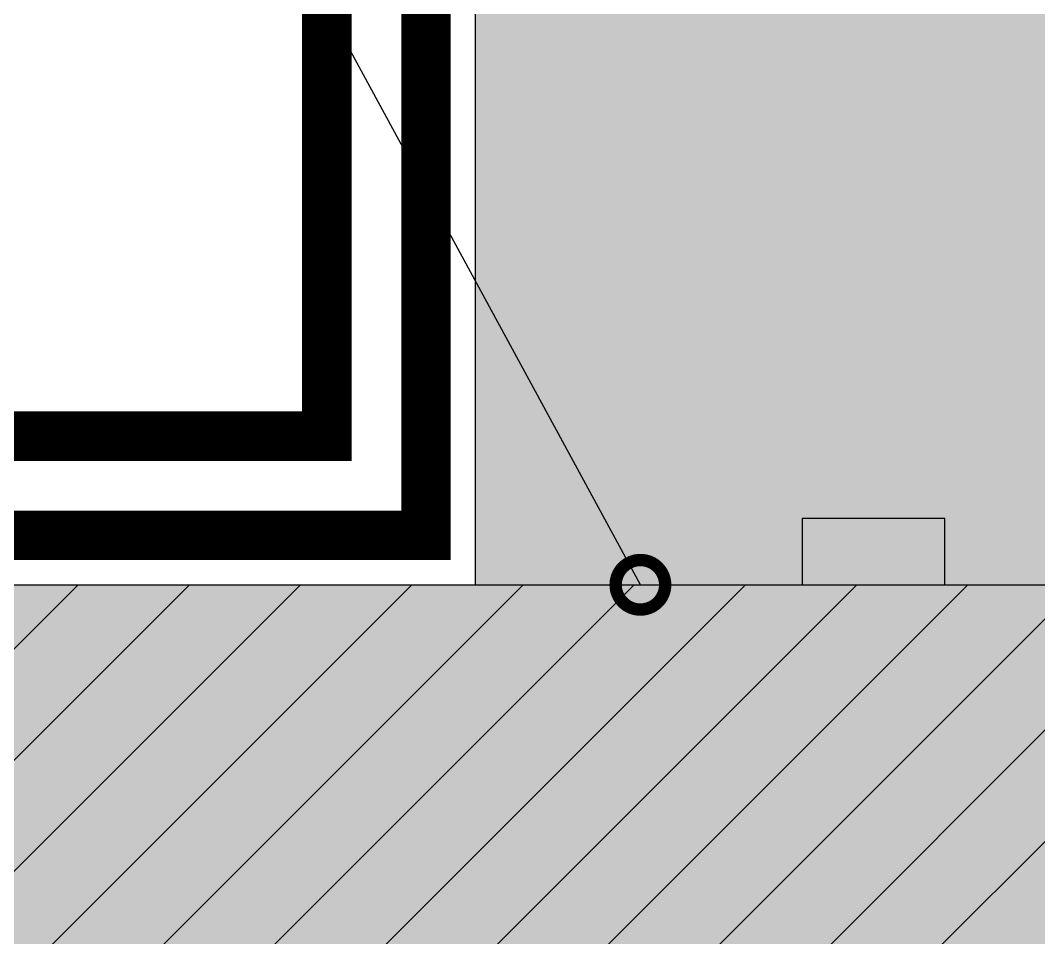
# Model space of a CAD drawing. Header units: millimetres. Extents: x 408913 to 1237273, y -191467 to -86666.
# Drawn here: x 888407 to 890463, y -139826 to -137974 of the extents above; entities that cross this region are included whole.
import ezdxf

# ---------------------------------------------------------------- set-up
doc = ezdxf.new("R2010")
doc.units = ezdxf.units.MM
doc.header["$LTSCALE"] = 35
doc.linetypes.add('Dash', pattern=[4, 2, -2])
doc.linetypes.add('HIDDEN2', pattern=[0.1875, 0.125, -0.0625])
for name, color, linetype in [('ccu11-Cotthep', 8, 'Continuous'), ('ccu11-Dim', 8, 'Continuous'), ('ccu11-Thay', 7, 'Continuous'), ('Layer2', 167, 'HIDDEN2')]:
    doc.layers.add(name, color=color, linetype=linetype)
doc.layers.add('Hatch 2', color=251, linetype='Continuous', lineweight=9)
doc.layers.add('NDC_S_HATCH MATERIAL', color=8, linetype='Continuous', lineweight=13)
doc.styles.add('texdim', font='vntimeh.shx', dxfattribs={"width": 0.75})
doc.linetypes.add('ZIGZAG', pattern='A,0.00254,-5.08,[131,ltypeshp.shx,S=5.08,R=0,X=-5.08,Y=0],-10.16,[131,ltypeshp.shx,S=5.08,R=180,X=5.08,Y=0],-5.08', length=20.32254)
doc.dimstyles.new('40', dxfattribs={"dimscale": 40, "dimtxt": 1, "dimasz": 1, "dimexe": 0, "dimexo": 0, "dimgap": 0.3, "dimtad": 1, "dimdec": 0, "dimzin": 0, "dimdsep": 46, "dimtxsty": 'texdim', "dimblk": 'tick', "dimcen": 1, "dimclrd": 8, "dimclre": 8, "dimclrt": 3, "dimadec": 0, "dimazin": 0, "dimtfac": 1, "dimtdec": 0, "dimtix": 1, "dimtofl": 0, "dimtmove": 2, "dimatfit": 0, "dimldrblk": 'DOTSMALL', "dimfxl": 1, "dimtolj": 1, "dimtzin": 0, "dimlwe": -1, "dimarcsym": 0})

# ---------------------------------------------------------------- blocks, each defined once
blk = doc.blocks.new('_DOTSMALL')
at = {"color": 0, "linetype": 'ByBlock', "const_width": 0.5}
blk.add_lwpolyline([(-0.0625, 0, 1), (0.0625, 0, 1)], format="xyb", close=True, dxfattribs=at)
blk = doc.blocks.new('tick')
at = {"layer": 'Layer2'}
for p, q in [((-0.5, -0.5), (0.5, 0.5)), ((-1, 0), (0.8, 0))]:
    blk.add_line(p, q, dxfattribs=at)

msp = doc.modelspace()

# ---------------------------------------------------------------- hatches: boundary and pattern name
at = {"layer": 'ccu11-Cotthep', "ltscale": 0.3}
h = msp.add_hatch(color=6, dxfattribs=at)
h.dxf.hatch_style = 1
h.paths.add_polyline_path([(889985.4, -139113.7), (890273.1, -139113.7), (890273.1, -138979.5), (889985.4, -138979.5)])
at = {"layer": 'Hatch 2'}
h = msp.add_hatch(dxfattribs=at)
h.set_pattern_fill('ANSI31,_O', color=256, scale=50)
h.set_pattern_definition([(45, (-2506774.45, -161427.87), (-112.2532015, 112.2532015), [])])
h.paths.add_polyline_path([(880126.1, -139113.7), (875226.1, -139113.7), (875226.1, -142113.7), (876226.1, -142113.7), (876226.1, -141586.4), (879226.1, -141586.5), (879226.1, -142113.7), (890226.1, -142113.7), (890226.1, -141586.4), (893226.1, -141586.5), (893226.1, -142113.7), (894625.3, -142113.7), (894625.3, -139113.7), (889326.1, -139113.7)])
at = {"layer": 'NDC_S_HATCH MATERIAL', "ltscale": 30}
h = msp.add_hatch(dxfattribs=at)
h.set_pattern_fill('BT-01', color=256, scale=50, pattern_type=2)
h.set_pattern_definition([(50, (665128.56, -177086.6), (358.6301, -31.37607), [37.5, -412.5]), (355, (665128.56, -177086.6), (-69.37567, 376.09607), [30, -330]), (100.4514, (665158.44, -177089.2), (289.2547, 344.71977), [31.8701, -350.57106]), (46.1842, (665128.56, -176986.6), (533.6205, -82.7595), [56.25, -618.75]), (96.6356, (665173, -176993.5), (467.3314, 487.0589), [47.8051, -525.8565]), (351.1842, (665128.56, -176986.6), (467.331, 487.0593), [45, -495]), (21, (665178.56, -177011.6), (298.45353, -201.30945), [37.5, -412.5]), (326, (665178.56, -177011.6), (121.65767, 362.575), [30, -330]), (71.4514, (665203.43, -177028.37), (420.1113, 161.26525), [31.8701, -350.57106]), (37.5, (665128.56, -177086.6), (6.07993, 166.44693), [0, -326, 0, -335, 0, -331.25]), (7.5, (665128.56, -177086.6), (131.53477, 197.20586), [0, -191, 0, -318.5, 0, -126.25]), (327.5, (665017.06, -177086.6), (266.91122, -11.277436), [0, -125, 0, -390, 0, -517.5]), (317.5, (664967.06, -177086.6), (291.59308, 50.0525), [0, -162.5, 0, -259, 0, -367.5]), (45, (665128.56, -177086.6), (-150.2602, 150.2602), []), (45, (665128.56, -177025.35), (-150.2602, 150.2602), [])])
h.paths.add_polyline_path([(875225.9, -142113.7), (876226.3, -142113.7), (876226.1, -141586.4), (879226.1, -141586.5), (879226.1, -142113.7), (890226.1, -142113.7), (890226.1, -141586.5), (893226.1, -141586.5), (893232.2, -142113.7), (894619.3, -142113.7), (894625.3, -136313.7), (897977.1, -136313.7), (897977.1, -135113.7), (889926.1, -135113.7), (889926.1, -134322.1), (889326.1, -134322.1), (889326.1, -139113.7), (880126.1, -139113.7), (880126.1, -135113.7), (880126.1, -134322.1), (879526.1, -134322.1), (879526.1, -135113.7), (872232.9, -135103.9), (872232.9, -136303.9), (875226.1, -136313.7)])

# ---------------------------------------------------------------- linework, layer by layer
at = {"color": 3, "linetype": 'Continuous', "ltscale": 100, "const_width": 100}
msp.add_lwpolyline([(880426.1, -134322.1), (880426.1, -138813.7), (889026.1, -138813.7), (889026.1, -134322.1)], dxfattribs=at)
at = {"color": 1, "linetype": 'ZIGZAG', "ltscale": 0.0005}
msp.add_lwpolyline([(889326.1, -139113.7), (894625.3, -139113.7)], dxfattribs=at)
at = {"layer": 'ccu11-Cotthep', "color": 0, "ltscale": 0.3}
msp.add_lwpolyline([(889985.4, -139113.7), (890273.1, -139113.7), (890273.1, -138979.5), (889985.4, -138979.5)], close=True, dxfattribs=at)
at = {"layer": 'ccu11-Dim', "color": 5, "linetype": 'Dash', "ltscale": 0.005, "const_width": 100}
msp.add_lwpolyline([(880226.1, -134322.1), (880226.1, -139013.7), (889226.1, -139013.7), (889226.1, -134322.1)], dxfattribs=at)
at = {"layer": 'ccu11-Dim', "color": 0, "ltscale": 0.3}
msp.add_lwpolyline([(880126.1, -134322.1), (880126.1, -139113.7), (889326.1, -139113.7), (889326.1, -134322.1)], dxfattribs=at)
at = {"layer": 'ccu11-Thay', "color": 3}
for p, q in [((889326.1, -139113.7), (889326.1, -135113.7)), ((880126.1, -139113.7), (889326.1, -139113.7))]:
    msp.add_line(p, q, dxfattribs=at)

# ---------------------------------------------------------------- leaders
at = {"layer": 'ccu11-Dim', "color": 0, "ltscale": 0.3}
msp.add_leader([(889658.9, -139113.7), (888324.5, -136654.4), (885548.3, -136654.4)], dimstyle='40', override={"dimasz": 5, "dimgap": 0.5, "dimtad": 0}, dxfattribs=at)

doc.saveas('drawing.dxf')
